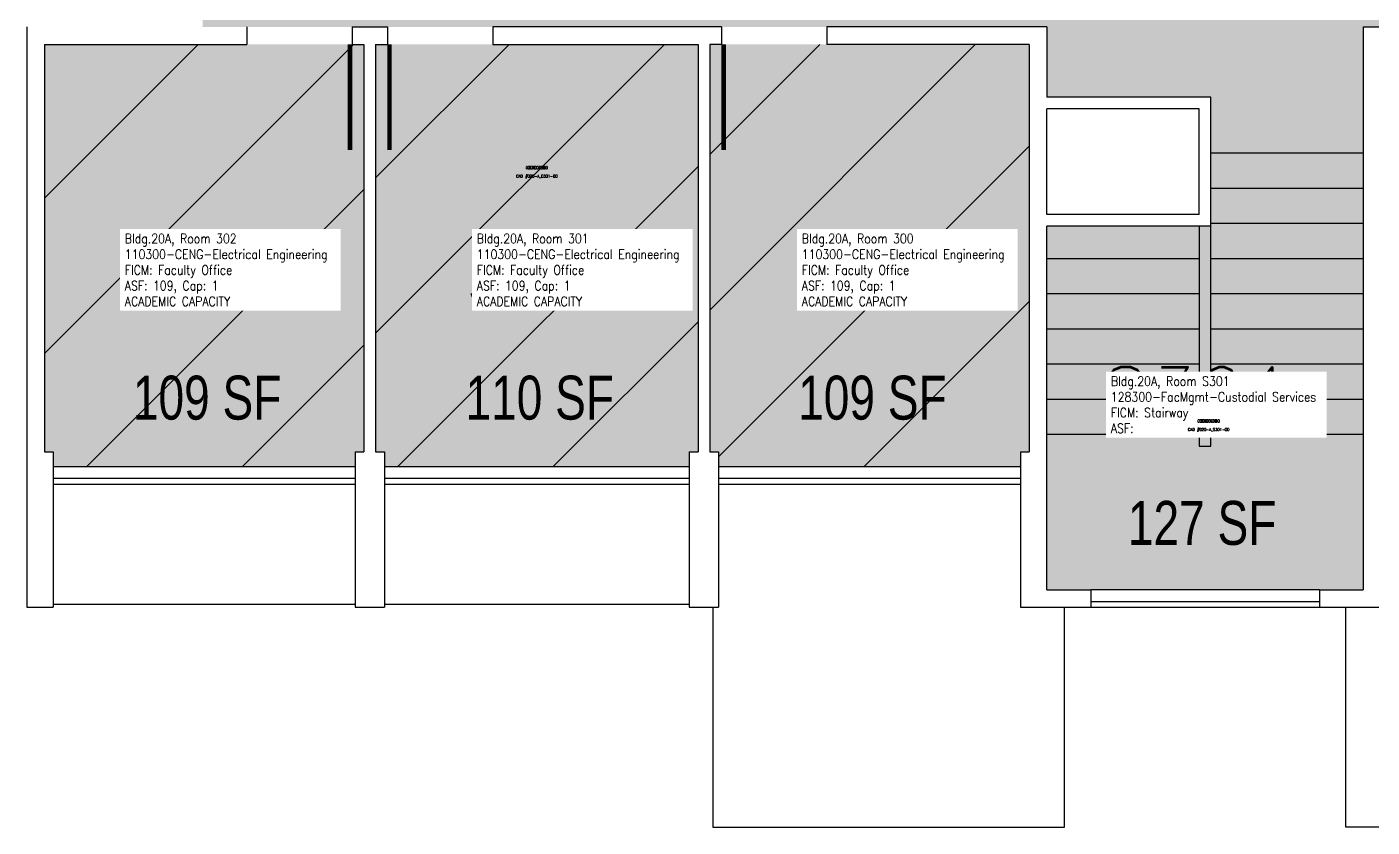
# Model space of a CAD drawing. Header units: inches. Extents: x 0 to 1245, y 0 to 2196.
# Drawn here: x 438 to 897, y 1131 to 1404 of the extents above; entities that cross this region are included whole.
import ezdxf
from ezdxf.enums import TextEntityAlignment as Align

# ---------------------------------------------------------------- set-up
doc = ezdxf.new("R2010")
doc.units = ezdxf.units.IN
doc.header["$LTSCALE"] = 100
doc.header["$MEASUREMENT"] = 0
for name, color, linetype in [('A-DOOR', 2, 'CONTINUOUS'), ('A-FLOR', 3, 'CONTINUOUS'), ('A-GLAZ', 1, 'CONTINUOUS'), ('A-GLAZ-SILL', 2, 'CONTINUOUS'), ('A-IDEN-CNUM', 7, 'CONTINUOUS'), ('A-IDEN-RNUM', 7, 'CONTINUOUS'), ('A-IDEN-SNUM', 4, 'CONTINUOUS'), ('A-IDEN-VNUM', 4, 'CONTINUOUS'), ('A-ROOF', 2, 'CONTINUOUS'), ('A-WALL', 5, 'CONTINUOUS'), ('AREA-TEXT', 3, 'CONTINUOUS'), ('Rooms-Capacity', 4, 'CONTINUOUS'), ('Rooms-Category-Color', 7, 'CONTINUOUS'), ('Rooms-College-Color', 7, 'CONTINUOUS'), ('Rooms-Department-Color', 7, 'CONTINUOUS'), ('Rooms-Division-Color', 7, 'CONTINUOUS'), ('Rooms-Information', 7, 'CONTINUOUS')]:
    doc.layers.add(name, color=color, linetype=linetype)
doc.styles.add('AREA', font='arial.ttf', dxfattribs={"width": 0.75, "height": 24})
doc.styles.add('ROOMSNUMBER', font='TXT.SHX', dxfattribs={"height": 0.03})
doc.styles.add('ROOMVNUMBER', font='simplex.shx', dxfattribs={"width": 0.85})

msp = doc.modelspace()

# ---------------------------------------------------------------- hatches: boundary and pattern name
at = {"layer": 'Rooms-Capacity'}
h = msp.add_hatch(dxfattribs=at)
h.set_pattern_fill('ANSI31', color=256, scale=300, style=0)
h.paths.add_polyline_path([(444, 1398), (553, 1398), (553, 1259), (550, 1259), (550, 1254), (447, 1254), (447, 1259), (444, 1259)])
h = msp.add_hatch(dxfattribs=at)
h.set_pattern_fill('ANSI31', color=256, scale=300, style=0)
h.paths.add_polyline_path([(664, 1259), (667, 1259), (667, 1398), (557, 1398), (557, 1259), (560, 1259), (560, 1254), (664, 1254)])
h = msp.add_hatch(dxfattribs=at)
h.set_pattern_fill('ANSI31', color=256, scale=300, style=0)
h.paths.add_polyline_path([(671, 1398), (780, 1398), (780, 1259), (777, 1259), (777, 1254), (674, 1254), (674, 1259), (671, 1259)])
at = {"layer": 'Rooms-Category-Color', "true_color": 0xadadad}
h = msp.add_hatch(color=253, dxfattribs=at)
edge = h.paths.add_edge_path()
edge.add_line((498, 1404), (498, 1467))
edge.add_line((498, 1467), (503, 1467))
edge.add_line((503, 1467), (503, 1471))
edge.add_line((503, 1471), (650, 1471))
edge.add_line((650, 1471), (650, 1931))
edge.add_line((650, 1931), (503, 1931))
edge.add_line((503, 1931), (503, 1935))
edge.add_line((503, 1935), (498, 1935))
edge.add_line((498, 1935), (498, 1998))
edge.add_line((498, 1998), (786, 1998))
edge.add_line((786, 1998), (1182, 1998))
edge.add_line((1182, 1998), (1182, 1935))
edge.add_line((1182, 1935), (1177, 1935))
edge.add_line((1177, 1935), (1177, 1931))
edge.add_line((1177, 1931), (1030, 1931))
edge.add_line((1030, 1931), (1030, 1489.58))
edge.add_line((1030, 1489.58), (953, 1489.58))
edge.add_line((953, 1489.58), (953, 1570.42))
edge.add_arc((960, 1587), 18, 112.8854, 247.1146, ccw=False)
edge.add_line((953, 1603.58), (953, 1798.42))
edge.add_arc((960, 1815), 18, 112.8854, 247.1146, ccw=False)
edge.add_line((953, 1831.58), (953, 1912.42))
edge.add_arc((960, 1929), 18, 202.8854, 247.1146, ccw=False)
edge.add_line((943.42, 1922), (736.58, 1922))
edge.add_arc((720, 1929), 18, 292.8854, 337.1146, ccw=False)
edge.add_line((727, 1912.42), (727, 1831.58))
edge.add_arc((720, 1815), 18, -67.1146, 67.1146, ccw=False)
edge.add_line((727, 1798.42), (727, 1603.58))
edge.add_arc((720, 1587), 18, -67.1146, 67.1146, ccw=False)
edge.add_line((727, 1570.42), (727, 1489.58))
edge.add_arc((720, 1473), 18, 22.8854, 67.1146, ccw=False)
edge.add_line((736.58, 1480), (788, 1480))
edge.add_line((788, 1480), (788, 1476))
edge.add_line((788, 1476), (892, 1476))
edge.add_line((892, 1476), (892, 1480))
edge.add_line((892, 1480), (943.42, 1480))
edge.add_arc((960, 1473), 18, 112.8854, 157.1146, ccw=False)
edge.add_line((953, 1489.58), (1030, 1489.58))
edge.add_line((1030, 1489.58), (1030, 1471))
edge.add_line((1030, 1471), (1177, 1471))
edge.add_line((1177, 1471), (1177, 1467))
edge.add_line((1177, 1467), (1182, 1467))
edge.add_line((1182, 1467), (1182, 1404))
edge.add_line((1182, 1404), (498, 1404))
msp.add_hatch(color=253, dxfattribs=at).paths.add_polyline_path([(894, 1404), (894, 1212), (786, 1212), (786, 1336), (842, 1336), (842, 1380), (786, 1380), (786, 1404)])
at = {"layer": 'Rooms-Category-Color', "true_color": 0xfa9ba3}
for points in [[(444, 1398), (553, 1398), (553, 1259), (550, 1259), (550, 1254), (447, 1254), (447, 1259), (444, 1259)], [(664, 1259), (667, 1259), (667, 1398), (557, 1398), (557, 1259), (560, 1259), (560, 1254), (664, 1254)], [(671, 1398), (780, 1398), (780, 1259), (777, 1259), (777, 1254), (674, 1254), (674, 1259), (671, 1259)]]:
    msp.add_hatch(color=241, dxfattribs=at).paths.add_polyline_path(points)
at = {"layer": 'Rooms-College-Color', "true_color": 0xadadad}
h = msp.add_hatch(color=253, dxfattribs=at)
edge = h.paths.add_edge_path()
edge.add_line((498, 1404), (498, 1467))
edge.add_line((498, 1467), (503, 1467))
edge.add_line((503, 1467), (503, 1471))
edge.add_line((503, 1471), (650, 1471))
edge.add_line((650, 1471), (650, 1931))
edge.add_line((650, 1931), (503, 1931))
edge.add_line((503, 1931), (503, 1935))
edge.add_line((503, 1935), (498, 1935))
edge.add_line((498, 1935), (498, 1998))
edge.add_line((498, 1998), (786, 1998))
edge.add_line((786, 1998), (1182, 1998))
edge.add_line((1182, 1998), (1182, 1935))
edge.add_line((1182, 1935), (1177, 1935))
edge.add_line((1177, 1935), (1177, 1931))
edge.add_line((1177, 1931), (1030, 1931))
edge.add_line((1030, 1931), (1030, 1489.58))
edge.add_line((1030, 1489.58), (953, 1489.58))
edge.add_line((953, 1489.58), (953, 1570.42))
edge.add_arc((960, 1587), 18, 112.8854, 247.1146, ccw=False)
edge.add_line((953, 1603.58), (953, 1798.42))
edge.add_arc((960, 1815), 18, 112.8854, 247.1146, ccw=False)
edge.add_line((953, 1831.58), (953, 1912.42))
edge.add_arc((960, 1929), 18, 202.8854, 247.1146, ccw=False)
edge.add_line((943.42, 1922), (736.58, 1922))
edge.add_arc((720, 1929), 18, 292.8854, 337.1146, ccw=False)
edge.add_line((727, 1912.42), (727, 1831.58))
edge.add_arc((720, 1815), 18, -67.1146, 67.1146, ccw=False)
edge.add_line((727, 1798.42), (727, 1603.58))
edge.add_arc((720, 1587), 18, -67.1146, 67.1146, ccw=False)
edge.add_line((727, 1570.42), (727, 1489.58))
edge.add_arc((720, 1473), 18, 22.8854, 67.1146, ccw=False)
edge.add_line((736.58, 1480), (788, 1480))
edge.add_line((788, 1480), (788, 1476))
edge.add_line((788, 1476), (892, 1476))
edge.add_line((892, 1476), (892, 1480))
edge.add_line((892, 1480), (943.42, 1480))
edge.add_arc((960, 1473), 18, 112.8854, 157.1146, ccw=False)
edge.add_line((953, 1489.58), (1030, 1489.58))
edge.add_line((1030, 1489.58), (1030, 1471))
edge.add_line((1030, 1471), (1177, 1471))
edge.add_line((1177, 1471), (1177, 1467))
edge.add_line((1177, 1467), (1182, 1467))
edge.add_line((1182, 1467), (1182, 1404))
edge.add_line((1182, 1404), (498, 1404))
msp.add_hatch(color=253, dxfattribs=at).paths.add_polyline_path([(894, 1404), (894, 1212), (786, 1212), (786, 1336), (842, 1336), (842, 1380), (786, 1380), (786, 1404)])
at = {"layer": 'Rooms-College-Color', "true_color": 0x99d7b2}
for points in [[(444, 1398), (553, 1398), (553, 1259), (550, 1259), (550, 1254), (447, 1254), (447, 1259), (444, 1259)], [(664, 1259), (667, 1259), (667, 1398), (557, 1398), (557, 1259), (560, 1259), (560, 1254), (664, 1254)], [(671, 1398), (780, 1398), (780, 1259), (777, 1259), (777, 1254), (674, 1254), (674, 1259), (671, 1259)]]:
    msp.add_hatch(color=253, dxfattribs=at).paths.add_polyline_path(points)
at = {"layer": 'Rooms-Department-Color', "true_color": 0xacacac}
h = msp.add_hatch(color=253, dxfattribs=at)
edge = h.paths.add_edge_path()
edge.add_line((498, 1404), (498, 1467))
edge.add_line((498, 1467), (503, 1467))
edge.add_line((503, 1467), (503, 1471))
edge.add_line((503, 1471), (650, 1471))
edge.add_line((650, 1471), (650, 1931))
edge.add_line((650, 1931), (503, 1931))
edge.add_line((503, 1931), (503, 1935))
edge.add_line((503, 1935), (498, 1935))
edge.add_line((498, 1935), (498, 1998))
edge.add_line((498, 1998), (786, 1998))
edge.add_line((786, 1998), (1182, 1998))
edge.add_line((1182, 1998), (1182, 1935))
edge.add_line((1182, 1935), (1177, 1935))
edge.add_line((1177, 1935), (1177, 1931))
edge.add_line((1177, 1931), (1030, 1931))
edge.add_line((1030, 1931), (1030, 1489.58))
edge.add_line((1030, 1489.58), (953, 1489.58))
edge.add_line((953, 1489.58), (953, 1570.42))
edge.add_arc((960, 1587), 18, 112.8854, 247.1146, ccw=False)
edge.add_line((953, 1603.58), (953, 1798.42))
edge.add_arc((960, 1815), 18, 112.8854, 247.1146, ccw=False)
edge.add_line((953, 1831.58), (953, 1912.42))
edge.add_arc((960, 1929), 18, 202.8854, 247.1146, ccw=False)
edge.add_line((943.42, 1922), (736.58, 1922))
edge.add_arc((720, 1929), 18, 292.8854, 337.1146, ccw=False)
edge.add_line((727, 1912.42), (727, 1831.58))
edge.add_arc((720, 1815), 18, -67.1146, 67.1146, ccw=False)
edge.add_line((727, 1798.42), (727, 1603.58))
edge.add_arc((720, 1587), 18, -67.1146, 67.1146, ccw=False)
edge.add_line((727, 1570.42), (727, 1489.58))
edge.add_arc((720, 1473), 18, 22.8854, 67.1146, ccw=False)
edge.add_line((736.58, 1480), (788, 1480))
edge.add_line((788, 1480), (788, 1476))
edge.add_line((788, 1476), (892, 1476))
edge.add_line((892, 1476), (892, 1480))
edge.add_line((892, 1480), (943.42, 1480))
edge.add_arc((960, 1473), 18, 112.8854, 157.1146, ccw=False)
edge.add_line((953, 1489.58), (1030, 1489.58))
edge.add_line((1030, 1489.58), (1030, 1471))
edge.add_line((1030, 1471), (1177, 1471))
edge.add_line((1177, 1471), (1177, 1467))
edge.add_line((1177, 1467), (1182, 1467))
edge.add_line((1182, 1467), (1182, 1404))
edge.add_line((1182, 1404), (498, 1404))
msp.add_hatch(color=253, dxfattribs=at).paths.add_polyline_path([(894, 1404), (894, 1212), (786, 1212), (786, 1336), (842, 1336), (842, 1380), (786, 1380), (786, 1404)])
at = {"layer": 'Rooms-Department-Color', "true_color": 0x99d7b2}
for points in [[(444, 1398), (553, 1398), (553, 1259), (550, 1259), (550, 1254), (447, 1254), (447, 1259), (444, 1259)], [(664, 1259), (667, 1259), (667, 1398), (557, 1398), (557, 1259), (560, 1259), (560, 1254), (664, 1254)], [(671, 1398), (780, 1398), (780, 1259), (777, 1259), (777, 1254), (674, 1254), (674, 1259), (671, 1259)]]:
    msp.add_hatch(color=253, dxfattribs=at).paths.add_polyline_path(points)
at = {"layer": 'Rooms-Division-Color', "true_color": 0xadadad}
h = msp.add_hatch(color=253, dxfattribs=at)
edge = h.paths.add_edge_path()
edge.add_line((498, 1404), (498, 1467))
edge.add_line((498, 1467), (503, 1467))
edge.add_line((503, 1467), (503, 1471))
edge.add_line((503, 1471), (650, 1471))
edge.add_line((650, 1471), (650, 1931))
edge.add_line((650, 1931), (503, 1931))
edge.add_line((503, 1931), (503, 1935))
edge.add_line((503, 1935), (498, 1935))
edge.add_line((498, 1935), (498, 1998))
edge.add_line((498, 1998), (786, 1998))
edge.add_line((786, 1998), (1182, 1998))
edge.add_line((1182, 1998), (1182, 1935))
edge.add_line((1182, 1935), (1177, 1935))
edge.add_line((1177, 1935), (1177, 1931))
edge.add_line((1177, 1931), (1030, 1931))
edge.add_line((1030, 1931), (1030, 1489.58))
edge.add_line((1030, 1489.58), (953, 1489.58))
edge.add_line((953, 1489.58), (953, 1570.42))
edge.add_arc((960, 1587), 18, 112.8854, 247.1146, ccw=False)
edge.add_line((953, 1603.58), (953, 1798.42))
edge.add_arc((960, 1815), 18, 112.8854, 247.1146, ccw=False)
edge.add_line((953, 1831.58), (953, 1912.42))
edge.add_arc((960, 1929), 18, 202.8854, 247.1146, ccw=False)
edge.add_line((943.42, 1922), (736.58, 1922))
edge.add_arc((720, 1929), 18, 292.8854, 337.1146, ccw=False)
edge.add_line((727, 1912.42), (727, 1831.58))
edge.add_arc((720, 1815), 18, -67.1146, 67.1146, ccw=False)
edge.add_line((727, 1798.42), (727, 1603.58))
edge.add_arc((720, 1587), 18, -67.1146, 67.1146, ccw=False)
edge.add_line((727, 1570.42), (727, 1489.58))
edge.add_arc((720, 1473), 18, 22.8854, 67.1146, ccw=False)
edge.add_line((736.58, 1480), (788, 1480))
edge.add_line((788, 1480), (788, 1476))
edge.add_line((788, 1476), (892, 1476))
edge.add_line((892, 1476), (892, 1480))
edge.add_line((892, 1480), (943.42, 1480))
edge.add_arc((960, 1473), 18, 112.8854, 157.1146, ccw=False)
edge.add_line((953, 1489.58), (1030, 1489.58))
edge.add_line((1030, 1489.58), (1030, 1471))
edge.add_line((1030, 1471), (1177, 1471))
edge.add_line((1177, 1471), (1177, 1467))
edge.add_line((1177, 1467), (1182, 1467))
edge.add_line((1182, 1467), (1182, 1404))
edge.add_line((1182, 1404), (498, 1404))
msp.add_hatch(color=253, dxfattribs=at).paths.add_polyline_path([(894, 1404), (894, 1212), (786, 1212), (786, 1336), (842, 1336), (842, 1380), (786, 1380), (786, 1404)])
at = {"layer": 'Rooms-Division-Color', "true_color": 0x99d7b2}
for points in [[(444, 1398), (553, 1398), (553, 1259), (550, 1259), (550, 1254), (447, 1254), (447, 1259), (444, 1259)], [(664, 1259), (667, 1259), (667, 1398), (557, 1398), (557, 1259), (560, 1259), (560, 1254), (664, 1254)], [(671, 1398), (780, 1398), (780, 1259), (777, 1259), (777, 1254), (674, 1254), (674, 1259), (671, 1259)]]:
    msp.add_hatch(color=253, dxfattribs=at).paths.add_polyline_path(points)

# ---------------------------------------------------------------- linework, layer by layer
at = {"layer": 'A-DOOR'}
for points in [[(548.25, 1398, 1.5, 1.5, 0), (548.25, 1362, 0, 0, 0), (547.5, 1362, 0, 0, -0.414214), (513, 1399.5, 0, 0, -0.414214)], [(561.75, 1398, 1.5, 1.5, 0), (561.75, 1362, 0, 0, 0), (562.5, 1362, 0, 0, 0.414214), (597, 1399.5, 0, 0, 0.414214)], [(675.75, 1398, 1.5, 1.5, 0), (675.75, 1362, 0, 0, 0), (676.5, 1362, 0, 0, 0.414214), (711, 1399.5, 0, 0, 0.414214)]]:
    msp.add_lwpolyline(points, format="xyseb", dxfattribs=at)
at = {"layer": 'A-FLOR'}
for p, q in [((842, 1361), (894, 1361)), ((842, 1349), (894, 1349)), ((838, 1336), (838, 1261)), ((842, 1337), (894, 1337)), ((842, 1261), (842, 1336)), ((786, 1325), (838, 1325)), ((842, 1325), (894, 1325)), ((786, 1313), (838, 1313)), ((842, 1313), (894, 1313)), ((786, 1301), (838, 1301)), ((842, 1301), (894, 1301)), ((786, 1289), (838, 1289)), ((842, 1289), (894, 1289)), ((786, 1277), (838, 1277)), ((842, 1277), (894, 1277)), ((786, 1265), (838, 1265)), ((842, 1265), (894, 1265)), ((838, 1261), (842, 1261))]:
    msp.add_line(p, q, dxfattribs=at)
at = {"layer": 'A-GLAZ'}
for p, q in [((447, 1250), (550, 1250)), ((560, 1250), (664, 1250)), ((674, 1250), (777, 1250)), ((801, 1208), (879, 1208))]:
    msp.add_line(p, q, dxfattribs=at)
at = {"layer": 'A-GLAZ-SILL'}
for p, q in [((447, 1254), (550, 1254)), ((560, 1254), (664, 1254)), ((674, 1254), (777, 1254)), ((447, 1248), (550, 1248)), ((560, 1248), (664, 1248)), ((674, 1248), (777, 1248)), ((879, 1212), (801, 1212)), ((801, 1206), (879, 1206))]:
    msp.add_line(p, q, dxfattribs=at)
at = {"layer": 'A-ROOF'}
for p, q in [((447, 1207), (550, 1207)), ((560, 1207), (664, 1207)), ((672, 1206), (672, 1131)), ((792, 1131), (792, 1206)), ((888, 1131), (888, 1206)), ((672, 1131), (792, 1131)), ((1008, 1131), (888, 1131))]:
    msp.add_line(p, q, dxfattribs=at)
at = {"layer": 'A-WALL'}
for p, q in [((438, 1404), (438, 1206)), ((513, 1404), (513, 1398)), ((549, 1404), (549, 1398)), ((549, 1404), (561, 1404)), ((561, 1404), (561, 1398)), ((597, 1404), (597, 1398)), ((675, 1404), (597, 1404)), ((675, 1404), (675, 1398)), ((786, 1404), (711, 1404)), ((711, 1404), (711, 1398)), ((786, 1404), (786, 1380)), ((894, 1404), (894, 1212)), ((894, 1404), (969, 1404)), ((444, 1398), (444, 1259)), ((444, 1398), (513, 1398)), ((549, 1398), (553, 1398)), ((553, 1398), (553, 1259)), ((557, 1398), (557, 1259)), ((557, 1398), (561, 1398)), ((597, 1398), (667, 1398)), ((667, 1398), (667, 1259)), ((671, 1398), (671, 1259)), ((675, 1398), (671, 1398)), ((780, 1398), (711, 1398)), ((780, 1398), (780, 1259)), ((842, 1380), (786, 1380)), ((842, 1336), (842, 1380)), ((838, 1376), (786, 1376)), ((786, 1340), (786, 1376)), ((838, 1340), (838, 1376)), ((838, 1340), (786, 1340)), ((842, 1336), (786, 1336)), ((786, 1212), (786, 1336)), ((444, 1259), (447, 1259)), ((447, 1259), (447, 1206)), ((550, 1259), (550, 1206)), ((550, 1259), (553, 1259)), ((557, 1259), (560, 1259)), ((560, 1259), (560, 1206)), ((664, 1259), (667, 1259)), ((664, 1259), (664, 1206)), ((671, 1259), (674, 1259)), ((674, 1259), (674, 1206)), ((777, 1259), (780, 1259)), ((777, 1259), (777, 1206)), ((786, 1212), (801, 1212)), ((801, 1212), (801, 1206)), ((879, 1212), (894, 1212)), ((879, 1212), (879, 1206)), ((438, 1206), (447, 1206)), ((550, 1206), (560, 1206)), ((664, 1206), (674, 1206)), ((777, 1206), (801, 1206)), ((879, 1206), (903, 1206))]:
    msp.add_line(p, q, dxfattribs=at)

# ---------------------------------------------------------------- texts
at = {"layer": 'A-IDEN-CNUM', "style": 'ROOMSNUMBER', "width": 0.85}
for s, p in [('CAD #020-A_0301-00', (612, 1353)), ('CAD #020-A_0302-00', (496, 1317)), ('CAD #020-A_0300-00', (727, 1317)), ('CAD #020-A_S301-00', (841.23, 1266.57))]:
    msp.add_text(s, height=1, rotation=360, dxfattribs=at).set_placement(p, align=Align.MIDDLE)
at = {"layer": 'A-IDEN-RNUM', "style": 'ROOMSNUMBER', "width": 0.85}
for s, p in [('0301-00', (612, 1356)), ('0302-00', (496, 1320)), ('0300-00', (727, 1320)), ('S301-00', (841.23, 1269.57))]:
    msp.add_text(s, height=1, rotation=360, dxfattribs=at).set_placement(p, align=Align.MIDDLE)
at = {"layer": 'A-IDEN-SNUM', "style": 'ROOMSNUMBER', "width": 0.85}
for s, p in [('020A030100', (612, 1356)), ('020A030200', (496, 1320)), ('020A030000', (727, 1320)), ('020AS30100', (841.23, 1269.57))]:
    msp.add_text(s, height=1, rotation=360, dxfattribs=at).set_placement(p, align=Align.MIDDLE)
at = {"layer": 'A-IDEN-VNUM', "style": 'ROOMVNUMBER', "width": 0.85}
for s, p in [('302', (496, 1320)), ('301', (612, 1320)), ('300', (727, 1320)), ('S301', (837.46, 1276.69))]:
    msp.add_text(s, height=22.5, rotation=360, dxfattribs=at).set_placement(p, align=Align.MIDDLE_CENTER)
at = {"layer": 'AREA-TEXT', "style": 'AREA', "width": 0.75}
for s, p in [('109 SF', (499.49, 1277.52)), ('110 SF', (612.99, 1277.52)), ('109 SF', (726.49, 1277.52)), ('127 SF', (839.01, 1234.78))]:
    msp.add_text(s, height=15, dxfattribs=at).set_placement(p, align=Align.MIDDLE_CENTER)

# ---------------------------------------------------------------- next in the draw order: texts
at = {"layer": 'Rooms-Information', "width": 72, "attachment_point": 7, "rotation": 360, "style": 'ROOMVNUMBER', "bg_fill": 3, "box_fill_scale": 1.5, "bg_fill_color": 256, "bg_fill_true_color": 13158600, "bg_fill_transparency": 0}
for s, insert, char_height in [('Bldg.20A, Room 302^M^J110300-CENG-Electrical Engineering^M^JFICM: Faculty Office^M^JASF: 109, Cap: 1^M^JACADEMIC CAPACITY', (471.41, 1308.75), 3.21429), ('Bldg.20A, Room 301^M^J110300-CENG-Electrical Engineering^M^JFICM: Faculty Office^M^JASF: 109, Cap: 1^M^JACADEMIC CAPACITY', (591.51, 1308.75), 3.21429), ('Bldg.20A, Room 300^M^J110300-CENG-Electrical Engineering^M^JFICM: Faculty Office^M^JASF: 109, Cap: 1^M^JACADEMIC CAPACITY', (702.41, 1308.75), 3.21429), ('Bldg.20A, Room S301^M^J128300-FacMgmt-Custodial Services^M^JFICM: Stairway^M^JASF: ', (807.86, 1265.44), 3.2143)]:
    msp.add_mtext(s, dxfattribs=dict(at, insert=insert, char_height=char_height))

doc.saveas('drawing.dxf')
